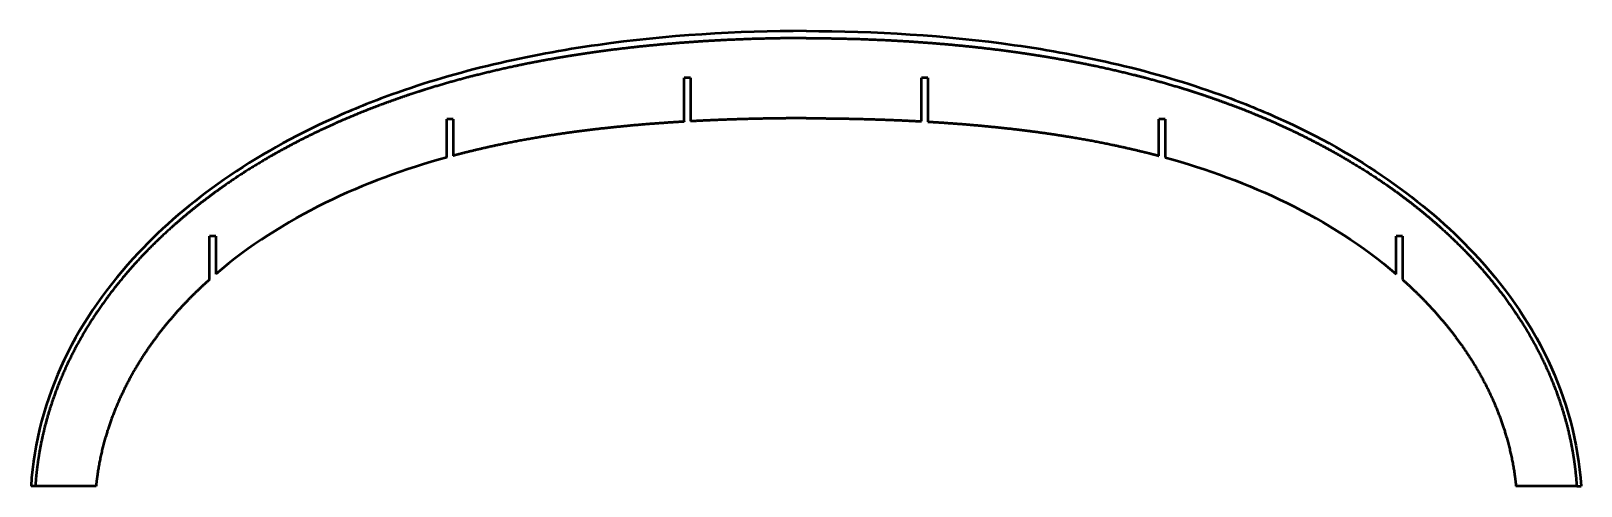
# Model space of a CAD drawing. Header units: millimetres. Extents: x 57 to 547, y 146 to 290.
import ezdxf

# ---------------------------------------------------------------- set-up
doc = ezdxf.new("R2010")
doc.units = ezdxf.units.MM
doc.header["$LTSCALE"] = 0.75
doc.layers.add('Visible', color=7, linetype='Continuous', lineweight=50)

msp = doc.modelspace()

# ---------------------------------------------------------------- linework, layer by layer
at = {"layer": 'Visible'}
for p, q in [((263.58, 261.02, -2.86), (263.58, 274.85, -2.86)), ((265.58, 274.85, -2.86), (263.58, 274.85, -2.86)), ((265.58, 274.85, -2.86), (265.58, 261.13, -2.86)), ((338.58, 261.13, -2.86), (338.58, 274.85, -2.86)), ((340.58, 274.85, -2.86), (338.58, 274.85, -2.86)), ((340.58, 274.85, -2.86), (340.58, 261.02, -2.86)), ((188.58, 249.7, -2.86), (188.58, 261.85, -2.86)), ((190.58, 261.85, -2.86), (188.58, 261.85, -2.86)), ((190.58, 261.85, -2.86), (190.58, 250.24, -2.86)), ((413.58, 250.24, -2.86), (413.58, 261.85, -2.86)), ((415.58, 261.85, -2.86), (413.58, 261.85, -2.86)), ((415.58, 261.85, -2.86), (415.58, 249.7, -2.86)), ((115.58, 224.85, -2.86), (113.58, 224.85, -2.86)), ((113.58, 211.1, -2.86), (113.58, 224.85, -2.86)), ((115.58, 224.85, -2.86), (115.58, 212.85, -2.86)), ((488.58, 212.85, -2.86), (488.58, 224.85, -2.86)), ((490.58, 224.85, -2.86), (488.58, 224.85, -2.86)), ((490.58, 224.85, -2.86), (490.58, 211.1, -2.86)), ((77.7, 145.81, -2.86), (58.52, 145.81, -2.86)), ((545.63, 145.81, -2.86), (526.45, 145.81, -2.86))]:
    msp.add_line(p, q, dxfattribs=at)
at = {"layer": 'Visible', "extrusion": (5.59348e-07, -1, -3.81976e-07)}
msp.add_arc((144.39, -62.97, -145.81), 104.82, 145.0046, 146.3285, dxfattribs=at)
at = {"layer": 'Visible', "extrusion": (5.59348e-07, 1, 3.81976e-07)}
msp.add_arc((-459.77, -62.97, 145.81), 104.82, 145.0046, 146.3285, dxfattribs=at)
at = {"layer": 'Visible'}
for points, degree, knots in [([(302.08, 289.69, -4.86), (280.39, 289.69, -4.86), (257.9, 288.31, -4.86), (214.2, 282.13, -4.86), (192.22, 277.15, -4.86), (165.01, 267.35, -4.86), (158.87, 264.88, -4.86), (127.22, 250.64, -4.86), (106.59, 236.02, -4.86), (81.64, 209.48, -4.86), (73.59, 198.18, -4.86), (61.67, 173.14, -4.86), (58.02, 159.73, -4.86), (57.16, 145.81, -4.86)], 3, [0, 0, 0, 0, 6.506544, 6.506544, 13.16381, 13.16381, 15.136274, 15.136274, 23.521179, 23.521179, 28.632071, 28.632071, 33.809447, 33.809447, 33.809447, 33.809447]), ([(302.08, 289.69, -4.86), (323.77, 289.69, -4.86), (346.26, 288.31, -4.86), (389.95, 282.13, -4.86), (411.93, 277.15, -4.86), (439.15, 267.35, -4.86), (445.29, 264.88, -4.86), (476.94, 250.64, -4.86), (497.56, 236.02, -4.86), (522.51, 209.48, -4.86), (530.56, 198.18, -4.86), (542.49, 173.14, -4.86), (546.13, 159.73, -4.86), (547, 145.81, -4.86)], 3, [0, 0, 0, 0, 6.506544, 6.506544, 13.16381, 13.16381, 15.136274, 15.136274, 23.521179, 23.521179, 28.632071, 28.632071, 33.809447, 33.809447, 33.809447, 33.809447]), ([(302.08, 287.43, -2.86), (298.63, 287.43, -2.86), (295.17, 287.4, -2.86), (291.72, 287.34, -2.86), (283.04, 287.13, -2.86), (274.39, 286.74, -2.86), (269.19, 286.43, -2.86), (259.33, 285.72, -2.86), (249.48, 284.76, -2.86), (244.82, 284.24, -2.86), (238.48, 283.44, -2.86), (232.12, 282.51, -2.86), (230.44, 282.26, -2.86), (228.22, 281.91, -2.86), (225.99, 281.54, -2.86), (225.43, 281.45, -2.86), (223.28, 281.09, -2.86), (221.12, 280.71, -2.86), (219.51, 280.41, -2.86), (215.05, 279.58, -2.86), (210.6, 278.67, -2.86), (207.76, 278.06, -2.86), (201.56, 276.65, -2.86), (195.4, 275.1, -2.86), (192.07, 274.21, -2.86), (186.63, 272.67, -2.86), (181.21, 271, -2.86), (179.11, 270.33, -2.86), (176.51, 269.47, -2.86), (173.92, 268.57, -2.86), (173.42, 268.4, -2.86), (170.02, 267.21, -2.86), (166.63, 265.96, -2.86), (163.73, 264.85, -2.86), (157.12, 262.18, -2.86), (150.59, 259.27, -2.86), (146.94, 257.54, -2.86), (139.1, 253.63, -2.86), (131.46, 249.33, -2.86), (127.41, 246.9, -2.86), (121.93, 243.38, -2.86), (116.6, 239.62, -2.86), (115.14, 238.57, -2.86), (112.99, 236.98, -2.86), (110.87, 235.34, -2.86), (110.17, 234.8, -2.86), (104.95, 230.67, -2.86), (99.9, 226.28, -2.86), (95.67, 222.26, -2.86), (87.48, 213.68, -2.86), (80.19, 204.29, -2.86), (76.76, 199.32, -2.86), (70.75, 189.41, -2.86), (65.99, 178.85, -2.86), (64.02, 173.66, -2.86), (61.37, 165.02, -2.86), (59.65, 156.18, -2.86), (59.13, 152.74, -2.86), (58.75, 149.28, -2.86), (58.52, 145.81, -2.86)], 5, [0, 0, 0, 0, 0, 0, 22.863015, 22.863015, 22.863015, 57.600052, 57.600052, 57.600052, 88.830726, 88.830726, 88.830726, 99.97416, 99.97416, 99.97416, 103.609803, 103.609803, 103.609803, 114.250641, 114.250641, 114.250641, 133.080127, 133.080127, 133.080127, 155.527737, 155.527737, 155.527737, 169.835702, 169.835702, 169.835702, 173.220204, 173.220204, 173.220204, 193.000031, 193.000031, 193.000031, 218.658745, 218.658745, 218.658745, 248.708195, 248.708195, 248.708195, 260.125802, 260.125802, 260.125802, 265.695446, 265.695446, 265.695446, 302.308408, 302.308408, 302.308408, 340.061143, 340.061143, 340.061143, 374.835237, 374.835237, 374.835237, 396.680127, 396.680127, 396.680127, 396.680127, 396.680127, 396.680127]), ([(302.08, 287.43, -2.86), (305.53, 287.43, -2.86), (308.98, 287.4, -2.86), (312.43, 287.34, -2.86), (321.11, 287.13, -2.86), (329.76, 286.74, -2.86), (334.96, 286.43, -2.86), (344.83, 285.72, -2.86), (354.68, 284.76, -2.86), (359.34, 284.24, -2.86), (365.68, 283.44, -2.86), (372.04, 282.51, -2.86), (373.71, 282.26, -2.86), (375.94, 281.91, -2.86), (378.17, 281.54, -2.86), (378.72, 281.45, -2.86), (380.88, 281.09, -2.86), (383.03, 280.71, -2.86), (384.64, 280.41, -2.86), (389.1, 279.58, -2.86), (393.55, 278.67, -2.86), (396.39, 278.06, -2.86), (402.59, 276.65, -2.86), (408.75, 275.1, -2.86), (412.09, 274.21, -2.86), (417.53, 272.67, -2.86), (422.94, 271, -2.86), (425.04, 270.33, -2.86), (427.64, 269.47, -2.86), (430.24, 268.57, -2.86), (430.73, 268.4, -2.86), (434.13, 267.21, -2.86), (437.53, 265.96, -2.86), (440.42, 264.85, -2.86), (447.03, 262.18, -2.86), (453.56, 259.27, -2.86), (457.21, 257.54, -2.86), (465.06, 253.63, -2.86), (472.69, 249.33, -2.86), (476.74, 246.9, -2.86), (482.22, 243.38, -2.86), (487.56, 239.62, -2.86), (489.02, 238.57, -2.86), (491.17, 236.98, -2.86), (493.29, 235.34, -2.86), (493.98, 234.8, -2.86), (499.21, 230.67, -2.86), (504.26, 226.28, -2.86), (508.48, 222.26, -2.86), (516.68, 213.68, -2.86), (523.97, 204.29, -2.86), (527.4, 199.32, -2.86), (533.4, 189.41, -2.86), (538.16, 178.85, -2.86), (540.13, 173.66, -2.86), (542.79, 165.02, -2.86), (544.51, 156.18, -2.86), (545.03, 152.74, -2.86), (545.4, 149.28, -2.86), (545.63, 145.81, -2.86)], 5, [0, 0, 0, 0, 0, 0, 22.863015, 22.863015, 22.863015, 57.600052, 57.600052, 57.600052, 88.830726, 88.830726, 88.830726, 99.97416, 99.97416, 99.97416, 103.609803, 103.609803, 103.609803, 114.250641, 114.250641, 114.250641, 133.080127, 133.080127, 133.080127, 155.527737, 155.527737, 155.527737, 169.835702, 169.835702, 169.835702, 173.220204, 173.220204, 173.220204, 193.000031, 193.000031, 193.000031, 218.658745, 218.658745, 218.658745, 248.708195, 248.708195, 248.708195, 260.125802, 260.125802, 260.125802, 265.695446, 265.695446, 265.695446, 302.308408, 302.308408, 302.308408, 340.061143, 340.061143, 340.061143, 374.835237, 374.835237, 374.835237, 396.680127, 396.680127, 396.680127, 396.680127, 396.680127, 396.680127]), ([(263.58, 261.02, -2.86), (262.78, 260.97, -2.86), (261.98, 260.92, -2.86), (261.18, 260.87, -2.86), (255.88, 260.53, -2.86), (250.56, 260.13, -2.86), (246.03, 259.73, -2.86), (240.99, 259.22, -2.86), (235.91, 258.64, -2.86), (235.42, 258.58, -2.86), (233.51, 258.35, -2.86), (231.59, 258.11, -2.86), (230.16, 257.93, -2.86), (225.59, 257.31, -2.86), (221, 256.62, -2.86), (217.86, 256.11, -2.86), (211.47, 255, -2.86), (205.1, 253.72, -2.86), (201.88, 253.02, -2.86), (197.68, 252.06, -2.86), (193.5, 251, -2.86), (192.52, 250.75, -2.86), (191.55, 250.5, -2.86), (190.58, 250.24, -2.86)], 5, [54.62628, 54.62628, 54.62628, 54.62628, 54.62628, 54.62628, 60.305622, 60.305622, 60.305622, 92.306638, 92.306638, 92.306638, 95.705327, 95.705327, 95.705327, 105.603604, 105.603604, 105.603604, 127.360652, 127.360652, 127.360652, 149.894874, 149.894874, 149.894874, 156.712865, 156.712865, 156.712865, 156.712865, 156.712865, 156.712865]), ([(302.08, 262.1, -2.86), (297.61, 262.1, -2.86), (293.15, 262.06, -2.86), (288.69, 261.99, -2.86), (281.39, 261.82, -2.86), (274.1, 261.55, -2.86), (271.26, 261.42, -2.86), (268.42, 261.29, -2.86), (265.58, 261.13, -2.86)], 5, [0, 0, 0, 0, 0, 0, 31.567323, 31.567323, 31.567323, 51.781738, 51.781738, 51.781738, 51.781738, 51.781738, 51.781738]), ([(302.08, 262.1, -2.86), (306.54, 262.1, -2.86), (311.01, 262.06, -2.86), (315.47, 261.99, -2.86), (322.77, 261.82, -2.86), (330.05, 261.55, -2.86), (332.89, 261.42, -2.86), (335.73, 261.29, -2.86), (338.58, 261.13, -2.86)], 5, [0.000046, 0.000046, 0.000046, 0.000046, 0.000046, 0.000046, 31.567323, 31.567323, 31.567323, 51.781738, 51.781738, 51.781738, 51.781738, 51.781738, 51.781738]), ([(340.58, 261.02, -2.86), (341.38, 260.97, -2.86), (342.17, 260.92, -2.86), (342.97, 260.87, -2.86), (348.28, 260.53, -2.86), (353.59, 260.13, -2.86), (358.12, 259.73, -2.86), (363.16, 259.22, -2.86), (368.25, 258.64, -2.86), (368.73, 258.58, -2.86), (370.64, 258.35, -2.86), (372.56, 258.11, -2.86), (373.99, 257.93, -2.86), (378.57, 257.31, -2.86), (383.15, 256.62, -2.86), (386.3, 256.11, -2.86), (392.69, 255, -2.86), (399.05, 253.72, -2.86), (402.28, 253.02, -2.86), (406.47, 252.06, -2.86), (410.66, 251, -2.86), (411.63, 250.75, -2.86), (412.6, 250.5, -2.86), (413.58, 250.24, -2.86)], 5, [54.62628, 54.62628, 54.62628, 54.62628, 54.62628, 54.62628, 60.305622, 60.305622, 60.305622, 92.306638, 92.306638, 92.306638, 95.705327, 95.705327, 95.705327, 105.603604, 105.603604, 105.603604, 127.360652, 127.360652, 127.360652, 149.894874, 149.894874, 149.894874, 156.712865, 156.712865, 156.712865, 156.712865, 156.712865, 156.712865]), ([(188.58, 249.7, -2.86), (175.35, 246.05, -2.86), (162.42, 241.35, -2.86), (137.76, 229.24, -2.86), (126.01, 221.81, -2.86), (115.58, 212.85, -2.86)], 3, [0, 0, 0, 0, 4.117044, 4.117044, 8.262889, 8.262889, 8.262889, 8.262889]), ([(415.58, 249.7, -2.86), (428.81, 246.05, -2.86), (441.73, 241.35, -2.86), (466.39, 229.24, -2.86), (478.15, 221.81, -2.86), (488.58, 212.85, -2.86)], 3, [0, 0, 0, 0, 4.116946, 4.116946, 8.262888, 8.262888, 8.262888, 8.262888]), ([(113.58, 211.1, -2.86), (110.73, 208.56, -2.86), (107.96, 205.92, -2.86), (105.29, 203.17, -2.86), (99.54, 196.77, -2.86), (94.39, 189.89, -2.86), (91.75, 185.93, -2.86), (86.48, 176.94, -2.86), (82.45, 167.39, -2.86), (80.66, 162.06, -2.86), (79.05, 155.58, -2.86), (78.07, 149, -2.86), (77.93, 147.94, -2.86), (77.81, 146.88, -2.86), (77.7, 145.81, -2.86)], 5, [272.544393, 272.544393, 272.544393, 272.544393, 272.544393, 272.544393, 297.685409, 297.685409, 297.685409, 329.102297, 329.102297, 329.102297, 366.505009, 366.505009, 366.505009, 373.669501, 373.669501, 373.669501, 373.669501, 373.669501, 373.669501]), ([(490.58, 211.1, -2.86), (493.43, 208.56, -2.86), (496.19, 205.92, -2.86), (498.86, 203.17, -2.86), (504.62, 196.77, -2.86), (509.76, 189.89, -2.86), (512.4, 185.93, -2.86), (517.68, 176.94, -2.86), (521.71, 167.39, -2.86), (523.49, 162.06, -2.86), (525.1, 155.58, -2.86), (526.08, 149, -2.86), (526.22, 147.94, -2.86), (526.34, 146.88, -2.86), (526.45, 145.81, -2.86)], 5, [272.544393, 272.544393, 272.544393, 272.544393, 272.544393, 272.544393, 297.685409, 297.685409, 297.685409, 329.102297, 329.102297, 329.102297, 366.505009, 366.505009, 366.505009, 373.669501, 373.669501, 373.669501, 373.669501, 373.669501, 373.669501])]:
    msp.add_open_spline(points, degree=degree, knots=knots, dxfattribs=at)

doc.saveas('drawing.dxf')
